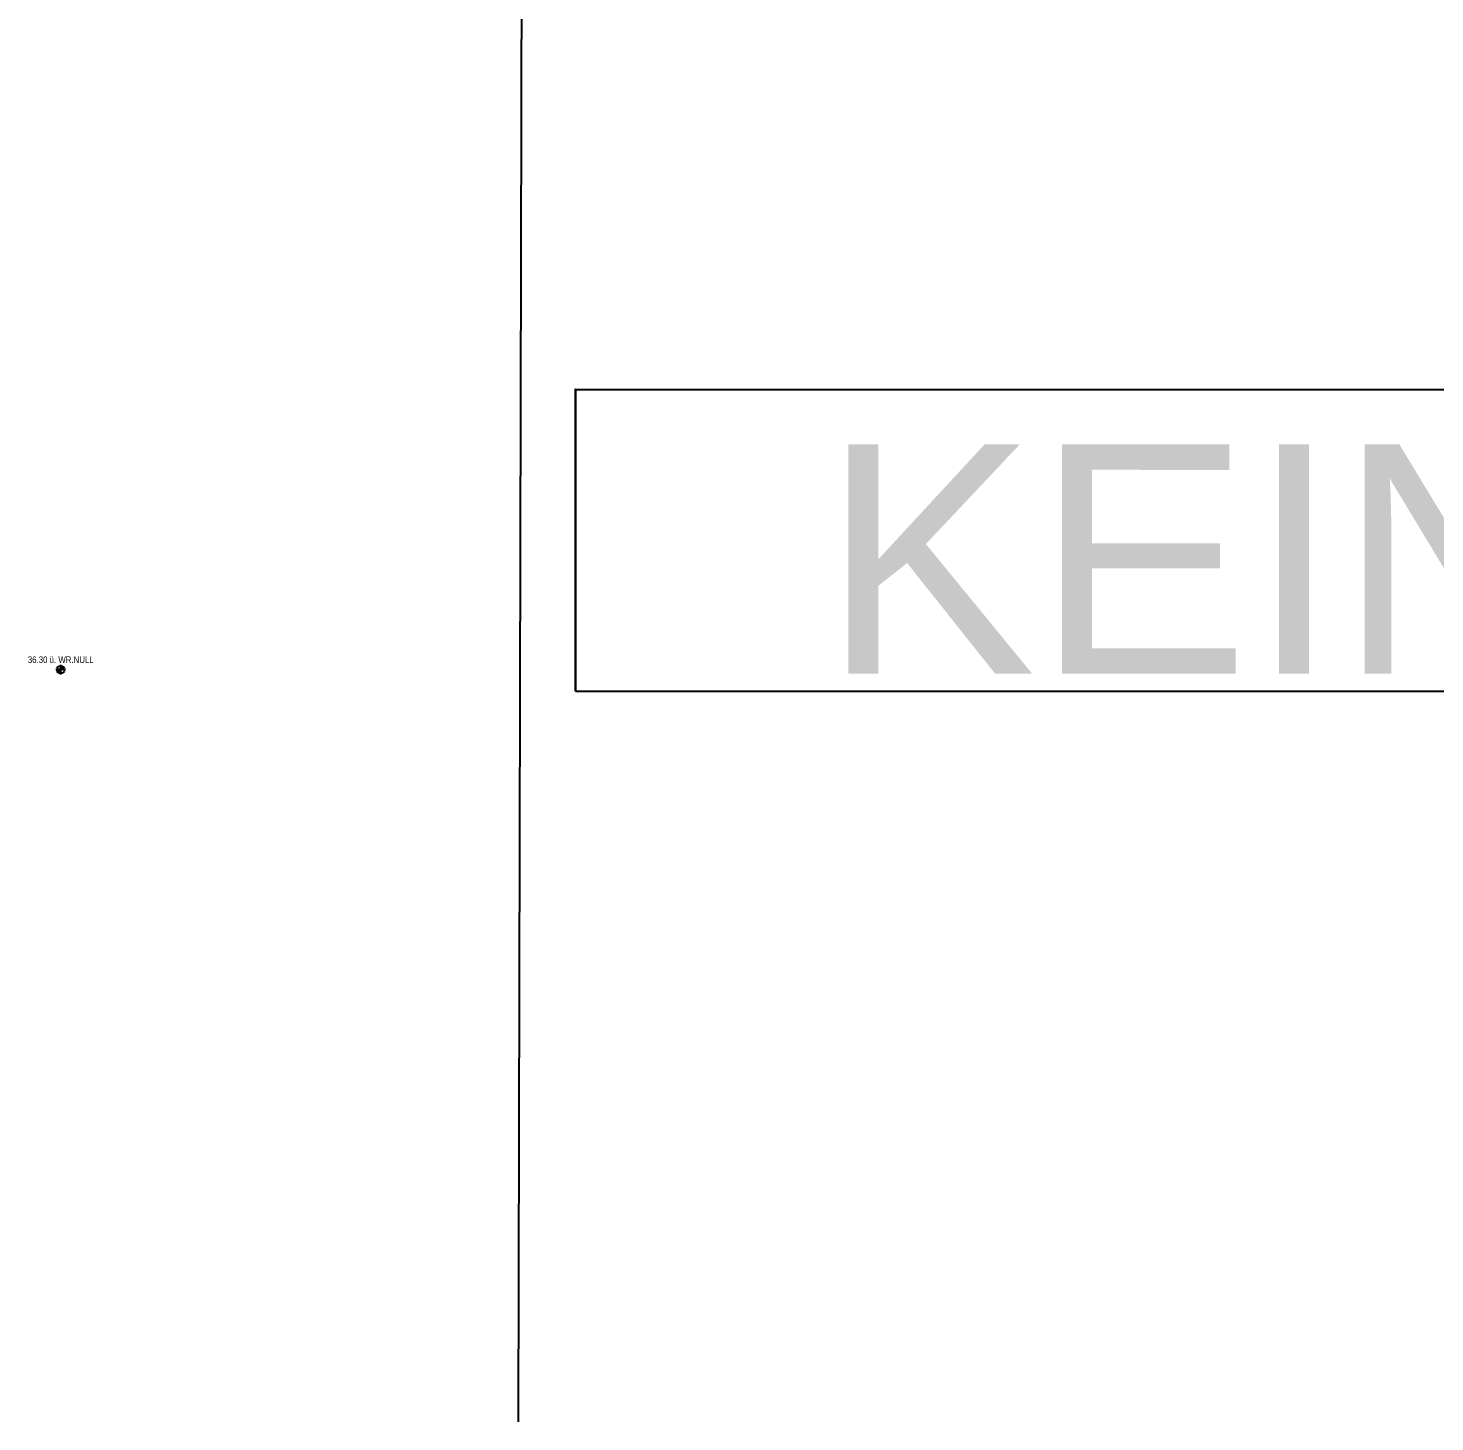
# Model space of a CAD drawing. Header units: millimetres. Extents: x -5498 to 144064, y 340 to 109563.
# Drawn here: x -277 to 21033, y 340 to 21451 of the extents above; entities that cross this region are included whole.
import ezdxf
from ezdxf.enums import TextEntityAlignment as Align

# ---------------------------------------------------------------- set-up
doc = ezdxf.new("R2010")
doc.units = ezdxf.units.MM
for name, color, linetype in [('01-SYM-G00-Leg-M0', 251, 'Continuous'), ('01-TXT---------M0', 251, 'Continuous'), ('02-TWB-G00-LEG-M0', 251, 'Continuous')]:
    doc.layers.add(name, color=color, linetype=linetype)
doc.styles.add('ARIAL', font='arial.ttf', dxfattribs={"width": 0.85})
doc.styles.get("Standard").update_dxf_attribs({"font": 'arial.ttf'})

# ---------------------------------------------------------------- blocks, each defined once
blk = doc.blocks.new('01-HK1')
for p, q in [((-0.001, -0.074), (-0.001, 0.074)), ((0.074, 0), (-0.075, 0))]:
    blk.add_line(p, q)
blk.add_circle((-0.001, 0), 0.0586)
for points in [[(-0.001, 0.059), (0.041, 0.041), (-0.001, 0)], [(-0.001, 0), (0.058, 0), (0.041, 0.041)], [(-0.059, 0), (-0.042, -0.041), (-0.001, 0)], [(-0.042, -0.041), (-0.001, -0.059), (-0.001, 0)]]:
    blk.add_solid(points)
at = {"layer": '01-TXT---------M0', "color": 8, "style": 'ARIAL', "width": 0.85}
blk.add_attdef('HEIGHT', text='', height=0.1, dxfattribs=at).set_placement((0, 0.2), align=Align.TOP_CENTER)

msp = doc.modelspace()

# ---------------------------------------------------------------- linework, layer by layer
at = {"color": 1, "lineweight": 30}
msp.add_lwpolyline([(8013, 11409), (8014, 15979), (63286, 15971), (63285, 11401)], close=True, dxfattribs=at)
at = {"layer": '02-TWB-G00-LEG-M0'}
msp.add_lwpolyline([(7149, 340), (7235, 37822), (7319, 56522), (18168, 56595), (18015, 43292), (22867, 43263), (22943, 47179), (34306, 47162), (34306, 47162), (34291, 35446), (22858, 35484), (22901, 39603), (18002, 39617), (17965, 24115)], dxfattribs=at)

# ---------------------------------------------------------------- block references
at = {"layer": '01-SYM-G00-Leg-M0', "xscale": 999.9999999999995, "yscale": 999.9999999999995, "zscale": 999.9999999999995, "rotation": 4.12714685051e-05}
msp.add_blockref('01-HK1', (217, 11734), dxfattribs=at).add_auto_attribs({'HEIGHT': '36.30 ü. WR.NULL'})

# ---------------------------------------------------------------- texts
at = {"color": 1, "lineweight": 30, "insert": (11752, 15146), "char_height": 3473.44, "attachment_point": 1, "rotation": 359.9911}
msp.add_mtext_dynamic_manual_height_columns('KEINE FREIHEIT', width=735354.64, gutter_width=17367, heights=[0], dxfattribs=at)

doc.saveas('drawing.dxf')
